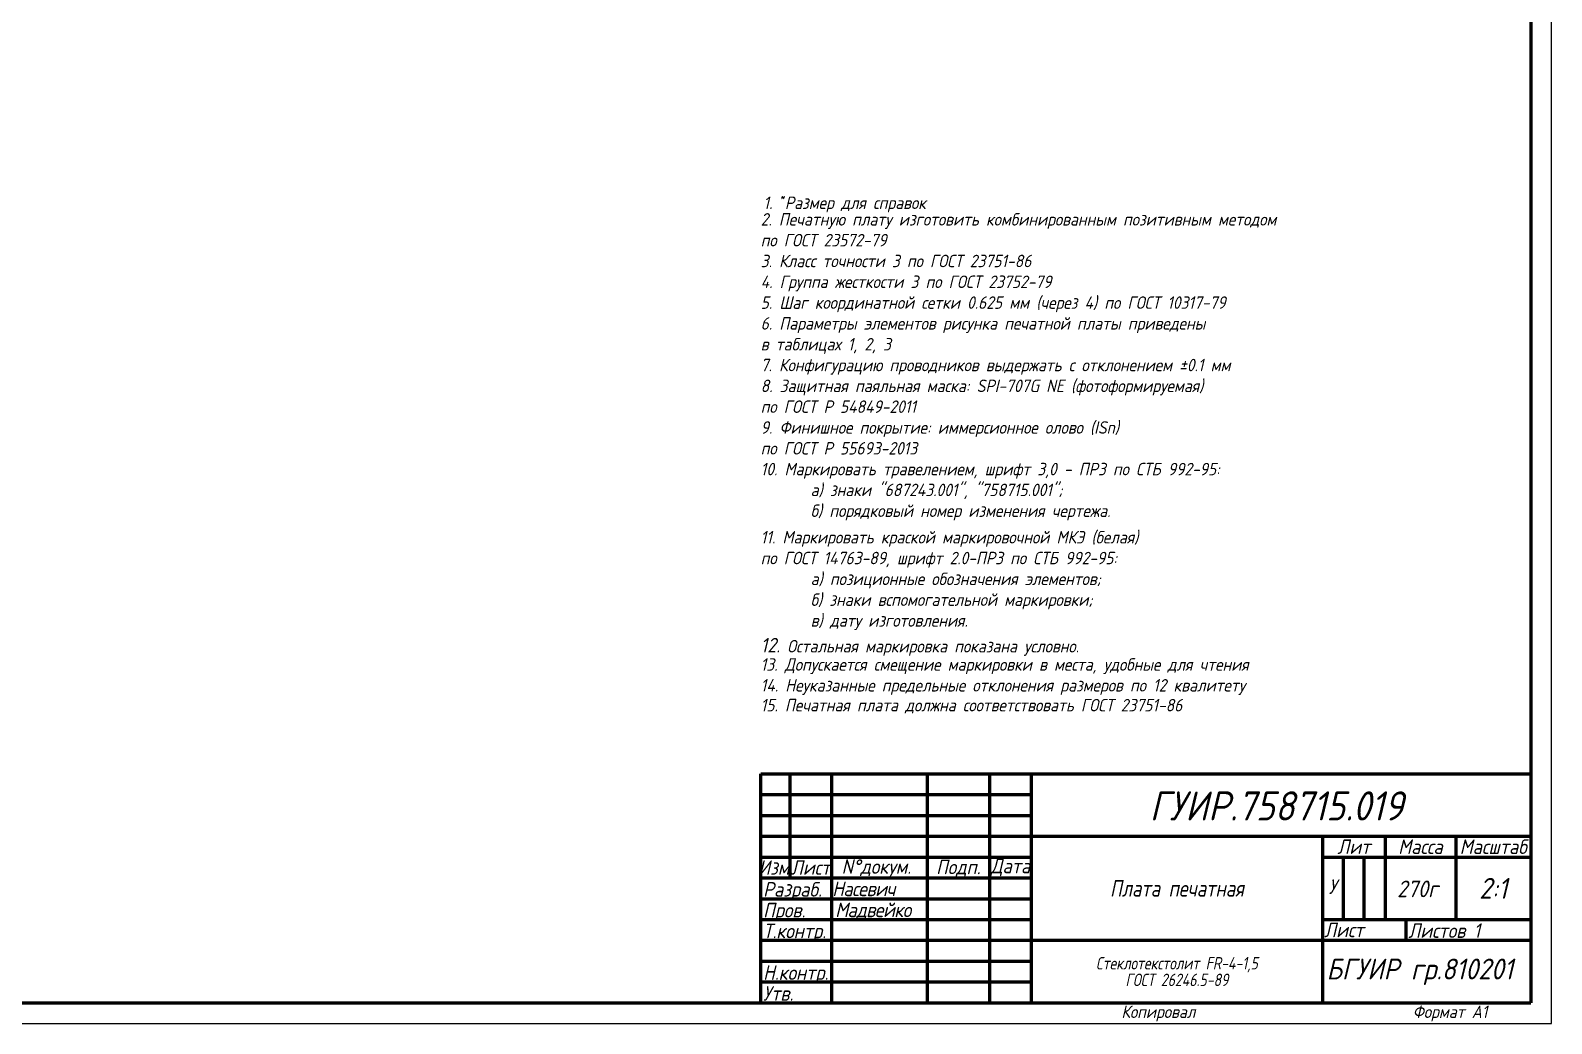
# Model space of a CAD drawing. Header units: millimetres. Extents: x 784 to 1625, y -303 to 291.
# Drawn here: x 1259.4 to 1624.9, y -303.5 to -64.9 of the extents above; entities that cross this region are included whole.
import ezdxf

# ---------------------------------------------------------------- set-up
doc = ezdxf.new("R2010")
doc.units = ezdxf.units.MM
doc.header["$LTSCALE"] = 0.5
doc.layers.get('0').update_dxf_attribs({"lineweight": 60})
doc.layers.get('Defpoints').update_dxf_attribs({"color": 5})
doc.styles.get("Standard").update_dxf_attribs({"font": 'isocpeui.ttf', "width": 0.9})

msp = doc.modelspace()

# ---------------------------------------------------------------- linework, layer by layer
for p, q in [((1619.86, 285.52), (1619.86, -298.48)), ((1434.86, -298.48), (1434.86, -243.48)), ((1434.86, -243.48), (1619.86, -243.48)), ((1441.86, -243.48), (1441.86, -268.48)), ((1451.86, -243.48), (1451.86, -298.48)), ((1474.86, -243.48), (1474.86, -298.48)), ((1489.86, -243.48), (1489.86, -298.48)), ((1499.86, -243.48), (1499.86, -298.48)), ((1434.86, -248.48), (1499.86, -248.48)), ((1434.86, -253.48), (1499.86, -253.48)), ((1434.86, -258.48), (1499.86, -258.48)), ((1499.86, -258.48), (1619.86, -258.48)), ((1569.86, -258.48), (1569.86, -298.48)), ((1584.86, -258.48), (1584.86, -278.48)), ((1601.86, -258.48), (1601.86, -278.48)), ((1434.86, -263.48), (1499.86, -263.48)), ((1569.86, -263.48), (1619.86, -263.48)), ((1574.86, -278.48), (1574.86, -263.48)), ((1579.86, -278.48), (1579.86, -263.48)), ((1434.86, -268.48), (1499.86, -268.48)), ((1434.86, -273.48), (1499.86, -273.48)), ((1434.86, -278.48), (1499.86, -278.48)), ((1569.86, -278.48), (1619.86, -278.48)), ((1589.86, -278.48), (1589.86, -283.48)), ((1434.86, -283.48), (1499.86, -283.48)), ((1499.86, -283.48), (1619.86, -283.48)), ((1434.86, -288.48), (1499.86, -288.48)), ((1434.86, -293.48), (1499.86, -293.48)), ((796.86, -298.48), (1619.86, -298.48))]:
    msp.add_line(p, q)
at = {"layer": 'Defpoints'}
for p, q in [((1624.86, -303.48), (1624.86, 290.52)), ((783.86, -303.48), (1624.86, -303.48))]:
    msp.add_line(p, q, dxfattribs=at)

# ---------------------------------------------------------------- texts
at = {"lineweight": 20, "char_height": 3, "attachment_point": 1}
for s, width, insert in [('\\A1;1. {\\H0.7x;\\S*^ ;}Размер для справок', 145, (1435.52, -103.77)), ('2. Печатную плату изготовить комбинированным позитивным методом \\Pпо ГОСТ 23572-79', 175.2218, (1434.86, -108.77)), ('3. Класс точности 3 по ГОСТ 23751-86', 155, (1434.86, -118.77)), ('4. Группа жесткости 3 по ГОСТ 23752-79', 170, (1434.86, -123.77)), ('5. Шаг координатной сетки 0.625 мм (через 4) по ГОСТ 10317-79', 180, (1434.86, -128.77)), ('6. Параметры элементов рисунка печатной платы приведены\\Pв таблицах 1, 2, 3', 180, (1434.86, -133.77)), ('7. Конфигурацию проводников выдержать с отклонением %%P0.1 мм', 180, (1434.86, -143.77)), ('8. Защитная паяльная маска: SPI-707G NE (фотоформируемая) \\Pпо ГОСТ Р 54849-2011', 170, (1434.86, -148.77)), ('9. Финишное покрытие: иммерсионное олово (ISn)\\Pпо ГОСТ Р 55693-2013 ', 182.8535, (1434.86, -158.77)), ('10. Маркировать травелением, шрифт 3,0 - ПР3 по СТБ 992-95:\\P^Iа) знаки "687243.001", "758715.001";\\P^Iб) порядковый номер изменения чертежа. ', 185, (1434.86, -168.77)), ('13. Допускается смещение маркировки в места, удобные для чтения', 195, (1434.86, -215.71)), ('14. Неуказанные предельные отклонения размеров по 12 квалитету', 180, (1434.86, -220.71)), ('15. Печатная плата должна соответствовать ГОСТ 23751-86 ', 185, (1434.86, -225.48))]:
    msp.add_mtext_dynamic_manual_height_columns(s, width=width, gutter_width=20, heights=[0], dxfattribs=dict(at, insert=insert))
for s, insert, width in [('11. Маркировать краской маркировочной МКЭ (белая) \\Pпо ГОСТ 14763-89, шрифт 2.0-ПР3 по СТБ 992-95:\\P^Iа) позиционные обозначения элементов;\\P^Iб) знаки вспомогательной маркировки;\\P^Iв) дату изготовления.', (1434.86, -185.14), 101.3405), ('{\\H1.16667x;12.} Остальная маркировка показана условно.', (1434.86, -210.82), 83.6669)]:
    msp.add_mtext(s, dxfattribs=dict(at, insert=insert, width=width))
for s, insert, char_height, width, attachment_point in [('ГУИР.758715.019 ', (1558.79, -251.19), 7, 120, 5), ('Лит', (1577.36, -260.98), 3.5, 15, 5), ('Масса', (1593.36, -260.98), 3.5, 17, 5), ('Масштаб', (1610.86, -260.98), 3.5, 18, 5), ('Изм.', (1438.52, -265.98), 3.5, 7, 5), ('Лист', (1446.86, -265.98), 3.5, 10, 5), ('N°докум.', (1454.3, -264), 3.5, 22.4183, 1), ('Подп.', (1482.34, -266.13), 3.5, 15, 5), ('Дата', (1494.86, -265.98), 3.5, 10, 5), ('Разраб.', (1435.45, -269.48), 3.5, 17, 1), ('{\\T0.95;Насевич}', (1452.05, -269.37), 3.5, 3.9381, 1), ('\\pxsm0.8;{\\W0.8;Плата печатная}', (1534.86, -270.98), 4, 70, 5), ('У', (1571.31, -270.57), 3.5, 20, 4), ('{\\H0.8x;270г}', (1592.67, -271.12), 5, 18, 5), ('2:1', (1610.86, -270.98), 5, 18, 5), ('Пров.', (1435.45, -274.48), 3.5, 17, 1), ('{\\T0.95;Мадвейко}', (1452.76, -274.42), 3.5, 17, 1), ('Т.контр.', (1435.45, -279.48), 3.5, 17, 1), ('Лист ', (1570.24, -280.98), 3.5, 20, 4), ('Листов 1', (1590.45, -279.4), 3.5, 30, 1), ('\\pxsm0.8;{\\W0.8;Стеклотекстолит FR-4-1,5\\PГОСТ 26246.5-89}', (1534.86, -290.98), 3, 70, 5), ('БГУИР гр.810201', (1570.8, -291.05), 5, 59.3615, 4), ('Н.контр.', (1435.45, -289.48), 3.5, 19.4235, 1), ('Утв.', (1435.45, -294.48), 3.5, 17, 1), ('Копировал', (1521.51, -299.14), 3, 70.0934, 1), ('Формат А1', (1591.51, -299.14), 3, 50.1158, 1)]:
    msp.add_mtext(s, dxfattribs=dict(insert=insert, char_height=char_height, width=width, attachment_point=attachment_point))

doc.saveas('drawing.dxf')
